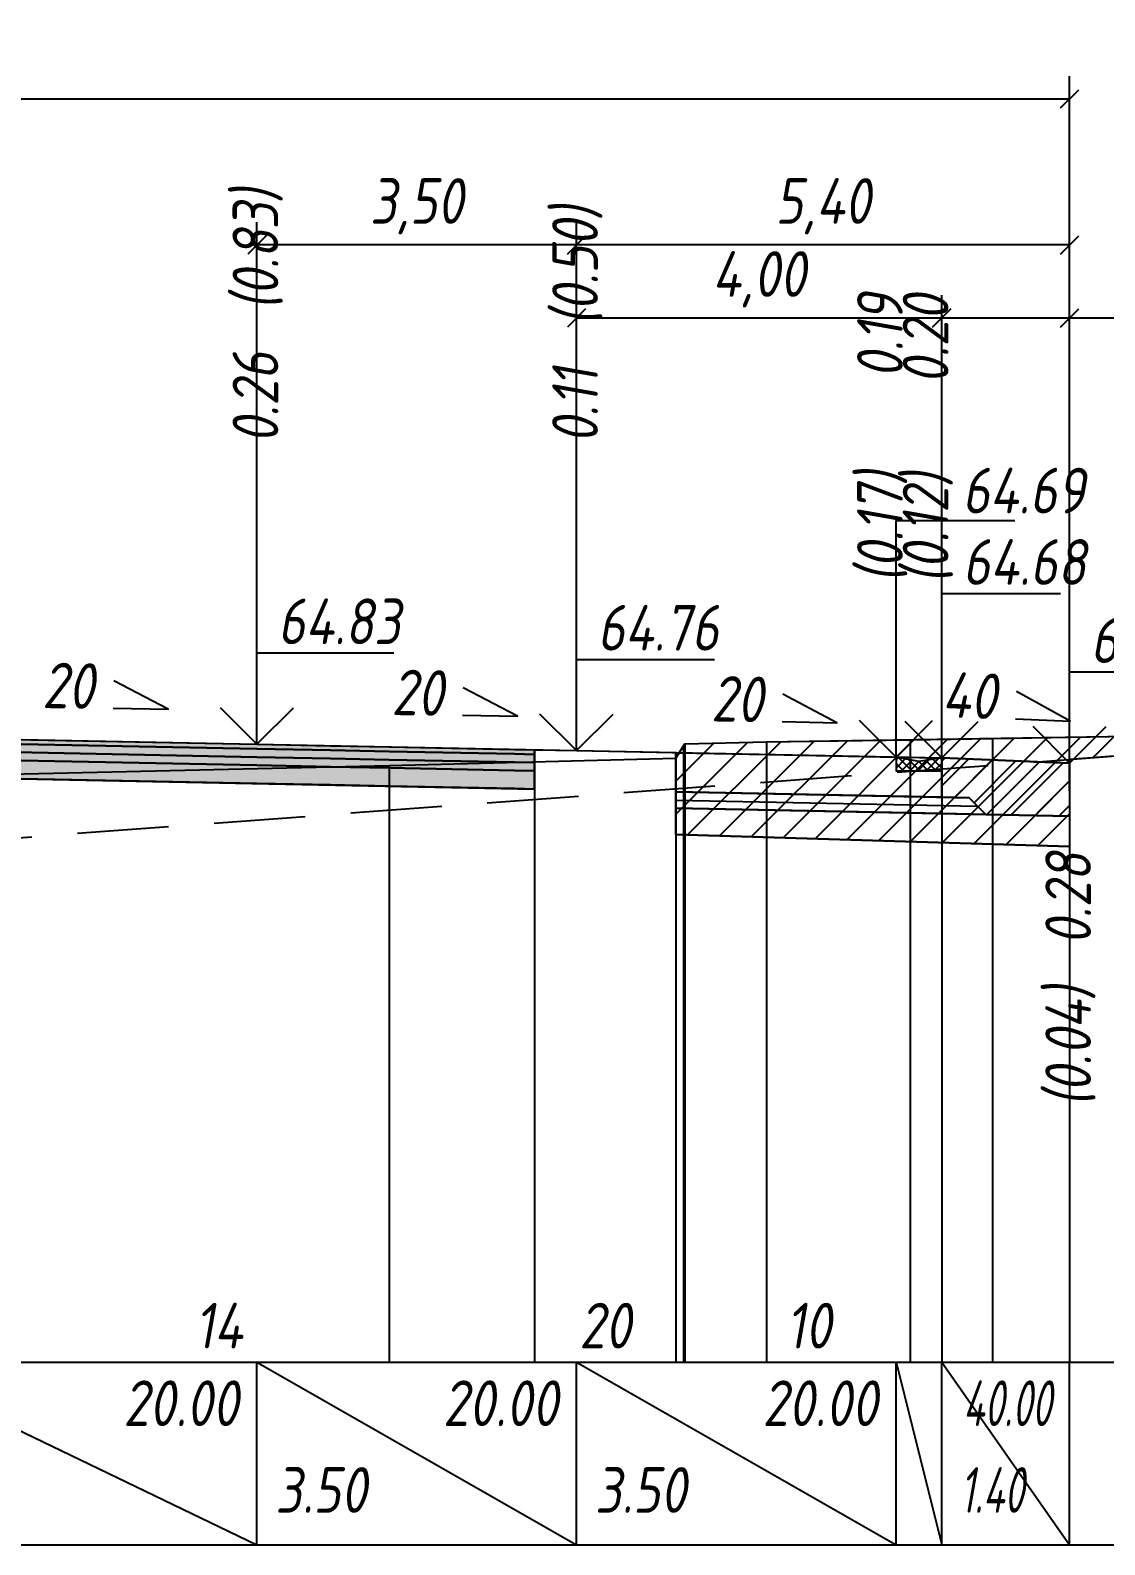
# Model space of a CAD drawing. Extents: x -717 to 1451, y -133302 to 233.
# Drawn here: x -295.7 to -236.9, y -126435.9 to -126352.9 of the extents above; entities that cross this region are included whole.
import ezdxf
from ezdxf.enums import TextEntityAlignment as Align

# ---------------------------------------------------------------- set-up
doc = ezdxf.new("R2010")
doc.units = 0
doc.linetypes.add('штриховая', pattern=[0.75, 0.5, -0.25])
for name, color, linetype in [('Интерполированный поперечник', 2, 'Continuous'), ('Код_514', 1, 'Continuous'), ('Контур_0', 7, 'Continuous'), ('Контур_2521', 7, 'Continuous'), ('Контур_2564', 7, 'Continuous'), ('Контур_2660', 7, 'Continuous'), ('Контур_2665', 7, 'Continuous'), ('Контур_400', 7, 'Continuous'), ('Контур_508', 7, 'Continuous'), ('Контур_512', 7, 'Continuous'), ('Контур_513', 7, 'Continuous'), ('Контур_818', 7, 'Continuous'), ('Красный поперечник', 1, 'Continuous'), ('Объём_2501', 7, 'Continuous'), ('Объём_2564', 7, 'Continuous'), ('Объём_2650', 7, 'Continuous'), ('Объём_2660', 7, 'Continuous'), ('Объём_2661', 7, 'Continuous'), ('Объём_2662', 7, 'Continuous'), ('Объём_2665', 7, 'Continuous'), ('Объём_2666', 7, 'Continuous'), ('Объём_2667', 7, 'Continuous'), ('Объём_2668', 7, 'Continuous'), ('Объём_2669', 7, 'Continuous'), ('Объём_2675', 7, 'Continuous'), ('Объём_2753', 7, 'Continuous'), ('Откосы', 7, 'Continuous'), ('Отметки покрытия', 7, 'Continuous'), ('Рабочие отметки', 7, 'Continuous'), ('Рабочие отметки доп.', 7, 'Continuous'), ('Слои выравнивания', 7, 'Continuous'), ('Таблица', 7, 'Continuous'), ('Уклоны проезжей части', 7, 'Continuous'), ('Черный поперечник', 3, 'Continuous')]:
    doc.layers.add(name, color=color, linetype=linetype)
for name, color, linetype, true_color in [('Контур_2540', 2, 'Continuous', 0xffff00), ('Контур_2560', 2, 'Continuous', 0xffff00), ('Контур_2561', 7, 'Continuous', 0xff8040), ('Контур_2562', 3, 'Continuous', 0x00ff00), ('Контур_2563', 7, 'Continuous', 0xff8000), ('Контур_2570', 7, 'Continuous', 0x80ff00), ('Контур_2725', 7, 'Continuous', 0x323232), ('Контур_2736', 4, 'Continuous', 0x00ffff), ('Контур_2737', 4, 'Continuous', 0x00ffff), ('Контур_2738', 4, 'Continuous', 0x00ffff), ('Контур_2739', 4, 'Continuous', 0x00ffff), ('Контур_2741', 4, 'Continuous', 0x00ffff), ('Контур_2742', 4, 'Continuous', 0x00ffff), ('Контур_2743', 4, 'Continuous', 0x00ffff), ('Контур_2744', 7, 'Continuous', 0xa4ffff), ('Контур_2745', 7, 'Continuous', 0xa4ffff), ('Контур_2747', 4, 'Continuous', 0x00ffff), ('Контур_2748', 4, 'Continuous', 0x00ffff), ('Контур_2749', 4, 'Continuous', 0x00ffff), ('Контур_2750', 4, 'Continuous', 0x00ffff), ('Контур_2751', 4, 'Continuous', 0x00ffff), ('Контур_2752', 4, 'Continuous', 0x00ffff), ('Контур_2760', 7, 'Continuous', 0x323232), ('Контур_2761', 7, 'Continuous', 0x323232), ('Контур_2762', 7, 'Continuous', 0x323232), ('Контур_2763', 7, 'Continuous', 0x323232), ('Контур_402', 7, 'Continuous', 0xff6464), ('Контур_703', 4, 'Continuous', 0x00ffff), ('Контур_705', 4, 'Continuous', 0x00ffff), ('Контур_707', 4, 'Continuous', 0x00ffff), ('Контур_720', 131, 'Continuous', 0xaaffff), ('Объём_2500', 7, 'Continuous', 0xc0c0c0), ('Объём_2520', 7, 'Continuous', 0x80ffff), ('Объём_2540', 2, 'Continuous', 0xffff00), ('Объём_2560', 2, 'Continuous', 0xffff00), ('Объём_2561', 7, 'Continuous', 0xff8040), ('Объём_2562', 3, 'Continuous', 0x00ff00), ('Объём_2563', 7, 'Continuous', 0xff8000), ('Объём_2600', 7, 'Continuous', 0x808000), ('Объём_2746', 2, 'Continuous', 0xffff00)]:
    doc.layers.add(name, color=color, linetype=linetype, true_color=true_color)
doc.styles.get("Standard").update_dxf_attribs({"font": 'txt', "height": 2.5})
doc.styles.add('М', font='romand.shx', dxfattribs={"width": 0.8, "oblique": 10, "height": 2.5})
doc.dimstyles.new('ISO-25', dxfattribs={"dimtxt": 2.5, "dimasz": 2.5, "dimexe": 1.25, "dimexo": 0.625, "dimtad": 1, "dimtxsty": 'Standard', "dimcen": 2.5, "dimadec": 0, "dimazin": 0, "dimtfac": 1, "dimtmove": 0, "dimatfit": 3, "dimfxl": 1, "dimarcsym": 0})

# ---------------------------------------------------------------- blocks, each defined once
blk = doc.blocks.new('_Oblique')
at = {"color": 0, "linetype": 'ByBlock', "lineweight": -2}
blk.add_line((-0.5, -0.5), (0.5, 0.5), dxfattribs=at)
blk = doc.blocks.new('*D2672')
at = {"color": 0, "lineweight": -2, "transparency": 16777216}
for p, q in [((-245.789, -126392.225), (-245.789, -126367.435)), ((-238.789, -126392.505), (-238.789, -126367.435)), ((-245.789, -126368.685), (-238.789, -126368.685)), ((-238.789, -126368.685), (-230.709, -126368.685))]:
    blk.add_line(p, q, dxfattribs=at)
at = {"layer": 'Defpoints', "color": 0, "transparency": 16777216}
for p in [(-238.789, -126368.685), (-245.789, -126392.85), (-238.789, -126393.13)]:
    blk.add_point(p, dxfattribs=at)
at = {"color": 0, "lineweight": -2, "transparency": 16777216, "rotation": 180}
blk.add_blockref('_Oblique', (-245.789, -126368.685), dxfattribs=at)
at = {"color": 0, "lineweight": -2, "transparency": 16777216}
blk.add_blockref('_Oblique', (-238.789, -126368.685), dxfattribs=at)
at = {"color": 0, "transparency": 16777216, "insert": (-234.249, -126366.571), "char_height": 2.5, "width": 8.75, "attachment_point": 5, "style": 'М'}
blk.add_mtext('1,40', dxfattribs=at)
blk = doc.blocks.new('*D2674')
at = {"color": 0, "lineweight": -2, "transparency": 16777216}
for p, q in [((-265.789, -126391.825), (-265.789, -126367.435)), ((-245.789, -126392.225), (-245.789, -126367.435)), ((-265.789, -126368.685), (-245.789, -126368.685))]:
    blk.add_line(p, q, dxfattribs=at)
at = {"layer": 'Defpoints', "color": 0, "transparency": 16777216}
for p in [(-245.789, -126368.685), (-265.789, -126392.45), (-245.789, -126392.85)]:
    blk.add_point(p, dxfattribs=at)
at = {"color": 0, "lineweight": -2, "transparency": 16777216, "rotation": 180}
blk.add_blockref('_Oblique', (-265.789, -126368.685), dxfattribs=at)
at = {"color": 0, "lineweight": -2, "transparency": 16777216}
blk.add_blockref('_Oblique', (-245.789, -126368.685), dxfattribs=at)
at = {"color": 0, "transparency": 16777216, "insert": (-255.789, -126366.571), "char_height": 2.5, "width": 9.16667, "attachment_point": 5, "style": 'М'}
blk.add_mtext('4,00', dxfattribs=at)
blk = doc.blocks.new('*D2676')
at = {"color": 0, "lineweight": -2, "transparency": 16777216}
for p, q in [((-283.289, -126391.475), (-283.289, -126363.435)), ((-265.789, -126391.825), (-265.789, -126363.435)), ((-265.789, -126364.685), (-283.289, -126364.685))]:
    blk.add_line(p, q, dxfattribs=at)
at = {"layer": 'Defpoints', "color": 0, "transparency": 16777216}
for p in [(-283.289, -126364.685), (-283.289, -126392.1), (-265.789, -126392.45)]:
    blk.add_point(p, dxfattribs=at)
at = {"color": 0, "lineweight": -2, "transparency": 16777216, "rotation": 180}
blk.add_blockref('_Oblique', (-283.289, -126364.685), dxfattribs=at)
at = {"color": 0, "lineweight": -2, "transparency": 16777216}
blk.add_blockref('_Oblique', (-265.789, -126364.685), dxfattribs=at)
at = {"color": 0, "transparency": 16777216, "insert": (-274.539, -126362.571), "char_height": 2.5, "width": 9.58333, "attachment_point": 5, "style": 'М'}
blk.add_mtext('3,50', dxfattribs=at)
blk = doc.blocks.new('*D2677')
at = {"color": 0, "lineweight": -2, "transparency": 16777216}
for p, q in [((-265.789, -126391.825), (-265.789, -126363.435)), ((-238.789, -126392.505), (-238.789, -126363.435)), ((-238.789, -126364.685), (-265.789, -126364.685))]:
    blk.add_line(p, q, dxfattribs=at)
at = {"layer": 'Defpoints', "color": 0, "transparency": 16777216}
for p in [(-265.789, -126364.685), (-265.789, -126392.45), (-238.789, -126393.13)]:
    blk.add_point(p, dxfattribs=at)
at = {"color": 0, "lineweight": -2, "transparency": 16777216, "rotation": 180}
blk.add_blockref('_Oblique', (-265.789, -126364.685), dxfattribs=at)
at = {"color": 0, "lineweight": -2, "transparency": 16777216}
blk.add_blockref('_Oblique', (-238.789, -126364.685), dxfattribs=at)
at = {"color": 0, "transparency": 16777216, "insert": (-252.289, -126362.571), "char_height": 2.5, "width": 9.58333, "attachment_point": 5, "style": 'М'}
blk.add_mtext('5,40', dxfattribs=at)
blk = doc.blocks.new('*D2679')
at = {"color": 0, "lineweight": -2, "transparency": 16777216}
for p, q in [((-370.456, -126392.711), (-370.456, -126355.435)), ((-238.789, -126392.505), (-238.789, -126355.435)), ((-370.456, -126356.685), (-238.789, -126356.685))]:
    blk.add_line(p, q, dxfattribs=at)
at = {"layer": 'Defpoints', "color": 0, "transparency": 16777216}
for p in [(-238.789, -126356.685), (-238.789, -126393.13), (-370.456, -126393.336)]:
    blk.add_point(p, dxfattribs=at)
at = {"color": 0, "lineweight": -2, "transparency": 16777216, "rotation": 180}
blk.add_blockref('_Oblique', (-370.456, -126356.685), dxfattribs=at)
at = {"color": 0, "lineweight": -2, "transparency": 16777216}
blk.add_blockref('_Oblique', (-238.789, -126356.685), dxfattribs=at)
at = {"color": 0, "transparency": 16777216, "insert": (-304.623, -126354.571), "char_height": 2.5, "width": 12.5, "attachment_point": 5, "style": 'М'}
blk.add_mtext('26,33', dxfattribs=at)

msp = doc.modelspace()

# ---------------------------------------------------------------- hatches: boundary and pattern name
h = msp.add_hatch()
h.set_pattern_fill('ANSI37', color=256, scale=0.1)
h.set_pattern_definition([(45, (-247.04093, -126392.98768), (-0.22451, 0.22451), []), (135, (-247.04093, -126392.98768), (-0.22451, -0.22451), [])])
h.paths.add_polyline_path([(-248.291, -126392.738), (-248.291, -126393.491), (-245.786, -126393.491), (-245.789, -126392.787), (-247.041, -126392.988)])
at = {"layer": 'Объём_2563'}
h = msp.add_hatch(dxfattribs=at)
h.set_pattern_fill('ANSI31', color=256, scale=0.3)
h.set_pattern_definition([(45, (-491.3381, 18.1192), (-0.673519209, 0.673519209), [])])
h.paths.add_polyline_path([(-243.371, -126395.885), (-244.289, -126394.967), (-245.789, -126394.937), (-245.789, -126392.787), (-238.789, -126393.067), (-238.789, -126395.977)])
at = {"layer": 'Объём_2600'}
h = msp.add_hatch(dxfattribs=at)
h.set_pattern_fill('ANSI31', color=6, scale=0.4)
h.set_pattern_definition([(45, (-491.3381, 18.1192), (-0.898025612, 0.898025612), [])])
h.paths.add_polyline_path([(-238.789, -126392.868), (-238.789, -126397.63), (-260.355, -126396.983), (-260.355, -126392.793), (-259.855, -126392.02), (-255.389, -126391.911), (-235.526, -126391.597), (-234.518, -126391.606), (-233.963, -126391.663), (-227.805, -126392.049)])
at = {"layer": 'Слои выравнивания'}
for color, points in [(2, [(-302.652, -126391.65), (-283.289, -126392.037), (-279.26, -126392.118), (-276.04, -126392.182), (-269.187, -126392.319), (-268.09, -126392.341), (-268.09, -126392.591), (-269.187, -126392.569), (-276.04, -126392.432), (-279.26, -126392.368), (-283.289, -126392.287), (-302.652, -126391.9)]), (3, [(-302.652, -126391.9), (-283.289, -126392.287), (-279.26, -126392.368), (-276.04, -126392.432), (-269.187, -126392.569), (-268.09, -126392.591), (-268.09, -126393.041), (-269.187, -126393.019), (-276.04, -126392.882), (-279.26, -126392.818), (-283.289, -126392.737), (-302.652, -126392.35)]), (4, [(-302.652, -126392.35), (-283.289, -126392.737), (-279.26, -126392.818), (-276.04, -126392.882), (-269.187, -126393.019), (-268.09, -126393.041), (-268.09, -126393.491), (-269.187, -126393.469), (-276.04, -126393.332), (-279.26, -126393.268), (-283.289, -126393.187), (-302.652, -126392.8)]), (5, [(-302.652, -126392.8), (-283.289, -126393.187), (-279.26, -126393.268), (-276.04, -126393.332), (-269.187, -126393.469), (-268.09, -126393.491), (-268.09, -126394.491), (-269.187, -126394.469), (-276.04, -126394.332), (-279.26, -126394.268), (-283.289, -126394.187), (-302.652, -126393.8)])]:
    msp.add_hatch(color=color, dxfattribs=at).paths.add_polyline_path(points)

# ---------------------------------------------------------------- linework, layer by layer
msp.add_lwpolyline([(-248.291, -126392.738), (-248.291, -126393.491), (-245.786, -126393.491), (-245.789, -126392.787), (-247.041, -126392.988), (-248.291, -126392.738)])
at = {"layer": 'Интерполированный поперечник', "linetype": 'штриховая', "ltscale": 10, "flags": 128}
msp.add_lwpolyline([(-397.821, -126404.717), (-227.805, -126392.049)], dxfattribs=at)
at = {"layer": 'Код_514'}
for p, q in [((-304.039, -126425.881), (-283.289, -126435.881)), ((-283.289, -126435.881), (-283.289, -126425.881)), ((-283.289, -126425.881), (-265.789, -126435.881)), ((-265.789, -126435.881), (-265.789, -126425.881)), ((-265.789, -126425.881), (-248.289, -126435.881)), ((-248.289, -126435.881), (-248.289, -126425.881)), ((-248.289, -126425.881), (-245.789, -126435.881)), ((-245.789, -126435.881), (-245.789, -126425.881)), ((-245.789, -126425.881), (-238.789, -126435.881)), ((-238.789, -126435.881), (-238.789, -126425.881))]:
    msp.add_line(p, q, dxfattribs=at)
at = {"layer": 'Контур_0', "flags": 128}
for points in [[(-260.355, -126392.496), (-245.789, -126392.787), (-245.789, -126394.937), (-260.355, -126394.646), (-260.355, -126392.496), (-260.355, -126392.496)], [(-238.789, -126393.067), (-238.789, -126393.067), (-238.789, -126393.067), (-238.789, -126393.067), (-238.789, -126393.067), (-238.789, -126393.067), (-238.789, -126393.067), (-238.789, -126393.067), (-238.789, -126393.067), (-238.789, -126393.067), (-238.789, -126393.067), (-238.789, -126393.067), (-238.789, -126393.067), (-238.789, -126393.067), (-238.789, -126393.067), (-238.789, -126394.585), (-238.789, -126394.585), (-238.789, -126393.067), (-238.789, -126393.067), (-238.789, -126392.868), (-238.789, -126392.868), (-238.789, -126392.868), (-238.789, -126392.868), (-238.789, -126392.868), (-238.789, -126392.868), (-238.789, -126392.868), (-238.789, -126392.868), (-238.789, -126392.868), (-238.789, -126392.868), (-238.789, -126392.868)], [(-238.789, -126393.067), (-238.789, -126393.067), (-238.789, -126393.067), (-238.789, -126393.067), (-238.789, -126393.067), (-238.789, -126393.067), (-238.789, -126393.067), (-238.789, -126393.067), (-238.789, -126393.067), (-238.789, -126393.067), (-238.789, -126393.067), (-238.789, -126393.067), (-238.789, -126393.067), (-238.789, -126393.067), (-238.789, -126393.067), (-238.789, -126394.585)], [(-245.789, -126395.837), (-260.355, -126395.546), (-260.355, -126394.646), (-244.289, -126394.967), (-243.371, -126395.885), (-245.789, -126395.837), (-245.789, -126395.837)], [(-245.789, -126394.937), (-244.289, -126394.967), (-243.371, -126395.885), (-238.789, -126395.977)]]:
    msp.add_lwpolyline(points, dxfattribs=at)
at = {"layer": 'Контур_2521', "color": 250, "flags": 128}
msp.add_lwpolyline([(-260.355, -126395.096), (-243.83, -126395.426)], dxfattribs=at)
at = {"layer": 'Контур_2540', "flags": 128}
msp.add_lwpolyline([(-260.355, -126395.546), (-238.789, -126395.977), (-238.789, -126397.63), (-260.355, -126396.983), (-260.355, -126395.546), (-260.355, -126395.546)], dxfattribs=at)
at = {"layer": 'Контур_2560', "flags": 128}
msp.add_lwpolyline([(-245.789, -126392.787), (-238.789, -126393.067), (-238.789, -126393.067), (-238.789, -126393.067)], dxfattribs=at)
at = {"layer": 'Контур_2561', "flags": 128}
msp.add_lwpolyline([(-245.789, -126392.787), (-245.789, -126392.787), (-238.789, -126393.067), (-238.789, -126393.067), (-245.789, -126392.787)], dxfattribs=at)
at = {"layer": 'Контур_2562', "flags": 128}
msp.add_lwpolyline([(-238.789, -126393.067), (-238.789, -126393.067), (-238.789, -126393.067), (-238.789, -126393.067), (-238.789, -126393.067)], dxfattribs=at)
at = {"layer": 'Контур_2563', "flags": 128}
msp.add_lwpolyline([(-243.371, -126395.885), (-244.289, -126394.967), (-245.789, -126394.937), (-245.789, -126392.787), (-238.789, -126393.067), (-238.789, -126395.977), (-243.371, -126395.885), (-243.371, -126395.885)], dxfattribs=at)
at = {"layer": 'Контур_2564', "flags": 128}
msp.add_lwpolyline([(-245.789, -126392.787), (-238.789, -126393.067)], dxfattribs=at)
at = {"layer": 'Контур_2570', "flags": 128}
msp.add_lwpolyline([(-351.789, -126394.848), (-329.623, -126394.295), (-319.762, -126394.123), (-307.926, -126393.92), (-304.039, -126393.831), (-276.04, -126393.194), (-260.355, -126392.793), (-259.932, -126392.136), (-259.855, -126392.02), (-255.389, -126391.911), (-247.517, -126391.794), (-243.016, -126391.72), (-235.526, -126391.597), (-234.518, -126391.606), (-233.963, -126391.663), (-227.77, -126392.05), (-227.77, -126392.8), (-213.789, -126392.382)], dxfattribs=at)
at = {"layer": 'Контур_2660', "flags": 128}
msp.add_lwpolyline([(-260.355, -126396.983), (-238.789, -126397.63)], dxfattribs=at)
at = {"layer": 'Контур_2665', "flags": 128}
msp.add_lwpolyline([(-238.789, -126393.067), (-238.789, -126393.067)], dxfattribs=at)
at = {"layer": 'Контур_2725', "flags": 128}
msp.add_lwpolyline([(-351.789, -126394.848), (-347.513, -126394.741), (-342.289, -126394.637), (-337.416, -126394.54), (-337.416, -126394.49), (-329.623, -126394.334), (-324.789, -126394.237), (-319.762, -126394.136), (-314.959, -126394.04), (-314.959, -126394.09), (-307.926, -126393.95), (-304.039, -126393.872), (-304.039, -126393.831), (-303.822, -126393.826), (-302.652, -126393.85), (-302.652, -126393.8), (-283.289, -126394.187), (-279.26, -126394.268), (-276.04, -126394.332), (-269.187, -126394.469), (-268.09, -126394.491)], dxfattribs=at)
at = {"layer": 'Контур_2736', "flags": 128}
msp.add_lwpolyline([(-238.789, -126393.067), (-238.789, -126393.067)], dxfattribs=at)
at = {"layer": 'Контур_2737', "flags": 128}
msp.add_lwpolyline([(-238.789, -126393.067), (-238.789, -126393.067)], dxfattribs=at)
at = {"layer": 'Контур_2738', "flags": 128}
msp.add_lwpolyline([(-238.789, -126393.067), (-238.789, -126393.067)], dxfattribs=at)
at = {"layer": 'Контур_2739', "flags": 128}
msp.add_lwpolyline([(-238.789, -126393.067), (-238.789, -126393.067)], dxfattribs=at)
at = {"layer": 'Контур_2741', "flags": 128}
msp.add_lwpolyline([(-238.789, -126393.067), (-238.789, -126392.868)], dxfattribs=at)
at = {"layer": 'Контур_2742', "flags": 128}
msp.add_lwpolyline([(-238.789, -126392.868), (-238.789, -126392.868)], dxfattribs=at)
at = {"layer": 'Контур_2743', "flags": 128}
msp.add_lwpolyline([(-238.789, -126392.868), (-238.789, -126392.868)], dxfattribs=at)
at = {"layer": 'Контур_2744', "flags": 128}
for points in [[(-238.789, -126392.868), (-238.789, -126392.868)], [(-238.789, -126392.868), (-238.789, -126392.868)], [(-238.789, -126392.868), (-238.789, -126392.868)], [(-238.789, -126392.868), (-238.789, -126392.868)], [(-238.789, -126392.868), (-238.789, -126392.868)], [(-238.789, -126393.067), (-238.789, -126393.067)]]:
    msp.add_lwpolyline(points, dxfattribs=at)
at = {"layer": 'Контур_2745', "flags": 128}
msp.add_lwpolyline([(-238.789, -126393.067), (-238.789, -126393.067)], dxfattribs=at)
msp.add_lwpolyline([(-238.789, -126393.067), (-238.789, -126393.067)], dxfattribs=at)
msp.add_lwpolyline([(-238.789, -126393.067), (-238.789, -126393.067)], dxfattribs=at)
msp.add_lwpolyline([(-238.789, -126393.067), (-238.789, -126393.067)], dxfattribs=at)
msp.add_lwpolyline([(-238.789, -126393.067), (-238.789, -126393.067)], dxfattribs=at)
msp.add_lwpolyline([(-238.789, -126393.067), (-238.789, -126393.067)], dxfattribs=at)
at = {"layer": 'Контур_2747', "flags": 128}
msp.add_lwpolyline([(-238.789, -126393.067), (-238.789, -126393.067)], dxfattribs=at)
at = {"layer": 'Контур_2748', "flags": 128}
msp.add_lwpolyline([(-238.789, -126393.067), (-238.789, -126393.067)], dxfattribs=at)
at = {"layer": 'Контур_2749', "flags": 128}
msp.add_lwpolyline([(-238.789, -126393.067), (-238.789, -126393.067)], dxfattribs=at)
at = {"layer": 'Контур_2750', "flags": 128}
msp.add_lwpolyline([(-238.789, -126392.868), (-238.789, -126392.868)], dxfattribs=at)
at = {"layer": 'Контур_2751', "flags": 128}
msp.add_lwpolyline([(-238.789, -126392.868), (-238.789, -126392.868)], dxfattribs=at)
at = {"layer": 'Контур_2752', "flags": 128}
msp.add_lwpolyline([(-238.789, -126392.868), (-238.789, -126392.868)], dxfattribs=at)
at = {"layer": 'Контур_2760', "flags": 128}
msp.add_lwpolyline([(-354.289, -126392.627), (-351.789, -126392.577), (-347.513, -126392.491), (-342.289, -126392.387), (-337.416, -126392.29), (-329.623, -126392.134), (-324.789, -126392.037), (-319.762, -126391.936), (-314.959, -126391.84), (-307.926, -126391.7), (-304.039, -126391.622), (-303.822, -126391.626), (-302.652, -126391.65), (-283.289, -126392.037), (-279.26, -126392.118), (-276.04, -126392.182), (-269.187, -126392.319), (-268.09, -126392.341)], dxfattribs=at)
at = {"layer": 'Контур_2761', "flags": 128}
msp.add_lwpolyline([(-351.789, -126392.827), (-347.513, -126392.741), (-342.289, -126392.637), (-337.416, -126392.54), (-329.623, -126392.384), (-324.789, -126392.287), (-319.762, -126392.186), (-314.959, -126392.09), (-307.926, -126391.95), (-304.039, -126391.872), (-303.822, -126391.876), (-302.652, -126391.9), (-283.289, -126392.287), (-279.26, -126392.368), (-276.04, -126392.432), (-269.187, -126392.569), (-268.09, -126392.591)], dxfattribs=at)
at = {"layer": 'Контур_2762', "flags": 128}
msp.add_lwpolyline([(-351.789, -126393.277), (-347.513, -126393.191), (-342.289, -126393.087), (-337.416, -126392.99), (-329.623, -126392.834), (-324.789, -126392.737), (-319.762, -126392.636), (-314.959, -126392.54), (-307.926, -126392.4), (-304.039, -126392.322), (-303.822, -126392.326), (-302.652, -126392.35), (-283.289, -126392.737), (-279.26, -126392.818), (-276.04, -126392.882), (-269.187, -126393.019), (-268.09, -126393.041)], dxfattribs=at)
at = {"layer": 'Контур_2763', "flags": 128}
msp.add_lwpolyline([(-351.789, -126393.727), (-347.513, -126393.641), (-342.289, -126393.537), (-337.416, -126393.44), (-329.623, -126393.284), (-324.789, -126393.187), (-319.762, -126393.086), (-314.959, -126392.99), (-307.926, -126392.85), (-304.039, -126392.772), (-303.822, -126392.776), (-302.652, -126392.8), (-283.289, -126393.187), (-279.26, -126393.268), (-276.04, -126393.332), (-269.187, -126393.469), (-268.09, -126393.491)], dxfattribs=at)
at = {"layer": 'Контур_400', "flags": 128}
msp.add_lwpolyline([(-304.039, -126391.622), (-283.289, -126392.037), (-265.789, -126392.387), (-265.789, -126392.387), (-265.789, -126392.387), (-265.789, -126392.387), (-248.289, -126392.737), (-248.289, -126392.737), (-245.789, -126392.787)], dxfattribs=at)
at = {"layer": 'Контур_402', "flags": 128}
msp.add_lwpolyline([(-351.789, -126394.848), (-347.513, -126394.741), (-337.416, -126394.54), (-337.416, -126394.49), (-314.959, -126394.04), (-314.959, -126394.09), (-304.039, -126393.872), (-304.039, -126393.831), (-303.822, -126393.826), (-302.652, -126393.85), (-302.652, -126393.8), (-268.09, -126394.491), (-268.09, -126392.341), (-265.789, -126392.387), (-260.355, -126392.496), (-260.355, -126396.983), (-238.789, -126397.63)], dxfattribs=at)
at = {"layer": 'Контур_508', "flags": 128}
msp.add_lwpolyline([(-351.789, -126394.848), (-347.513, -126394.741), (-337.416, -126394.54), (-337.416, -126394.49), (-314.959, -126394.04), (-314.959, -126394.09), (-304.039, -126393.872), (-304.039, -126393.831), (-303.822, -126393.826), (-302.652, -126393.85), (-302.652, -126393.8), (-268.09, -126394.491), (-268.09, -126392.341), (-265.789, -126392.387), (-260.355, -126392.496), (-260.355, -126396.983), (-238.789, -126397.63)], dxfattribs=at)
at = {"layer": 'Контур_512', "flags": 128}
msp.add_lwpolyline([(-260.355, -126396.983), (-238.789, -126397.63)], dxfattribs=at)
at = {"layer": 'Контур_513', "flags": 128}
msp.add_lwpolyline([(-351.789, -126394.848), (-347.513, -126394.741), (-337.416, -126394.54), (-337.416, -126394.49), (-314.959, -126394.04), (-314.959, -126394.09), (-304.039, -126393.872), (-304.039, -126393.831), (-303.822, -126393.826), (-302.652, -126393.85), (-302.652, -126393.8), (-268.09, -126394.491), (-268.09, -126392.341), (-265.789, -126392.387), (-260.355, -126392.496), (-260.355, -126396.983), (-238.789, -126397.63)], dxfattribs=at)
at = {"layer": 'Контур_703', "flags": 128}
for points in [[(-238.789, -126393.067), (-238.789, -126393.067)], [(-238.789, -126393.067), (-238.789, -126394.585)]]:
    msp.add_lwpolyline(points, dxfattribs=at)
at = {"layer": 'Контур_705', "flags": 128}
msp.add_lwpolyline([(-238.789, -126393.067), (-238.789, -126393.067)], dxfattribs=at)
at = {"layer": 'Контур_707', "flags": 128}
for points in [[(-238.789, -126393.067), (-238.789, -126393.067), (-238.789, -126392.868)], [(-238.789, -126394.585), (-238.789, -126393.067)]]:
    msp.add_lwpolyline(points, dxfattribs=at)
at = {"layer": 'Контур_720', "flags": 128}
msp.add_lwpolyline([(-238.789, -126394.585), (-238.789, -126394.585)], dxfattribs=at)
at = {"layer": 'Контур_818', "flags": 128}
msp.add_lwpolyline([(-351.789, -126394.848), (-329.623, -126394.295), (-319.762, -126394.123), (-307.926, -126393.92), (-304.039, -126393.831), (-276.04, -126393.194), (-260.355, -126392.793), (-259.932, -126392.136), (-259.855, -126392.02), (-255.389, -126391.911), (-247.517, -126391.794), (-243.016, -126391.72), (-238.789, -126391.651)], dxfattribs=at)
at = {"layer": 'Красный поперечник'}
for p, q in [((-304.039, -126391.622), (-283.289, -126392.037)), ((-283.289, -126392.037), (-265.789, -126392.387)), ((-265.789, -126392.387), (-248.289, -126392.737)), ((-248.289, -126392.737), (-245.789, -126392.787)), ((-245.789, -126392.787), (-238.789, -126393.067)), ((-260.355, -126396.983), (-260.355, -126425.881)), ((-238.789, -126397.63), (-238.789, -126425.881))]:
    msp.add_line(p, q, dxfattribs=at)
at = {"layer": 'Объём_2500', "flags": 128}
msp.add_lwpolyline([(-260.355, -126392.496), (-245.789, -126392.787), (-245.789, -126394.937), (-260.355, -126394.646), (-260.355, -126392.496), (-260.355, -126392.496)], dxfattribs=at)
msp.add_lwpolyline([(-260.355, -126392.496), (-245.789, -126392.787), (-245.789, -126394.937), (-260.355, -126394.646), (-260.355, -126392.496), (-260.355, -126392.496)], dxfattribs=at)
at = {"layer": 'Объём_2501', "flags": 128}
for points in [[(-304.039, -126391.622), (-283.289, -126392.037), (-265.789, -126392.387), (-265.789, -126392.387), (-265.789, -126392.387), (-265.789, -126392.387), (-248.289, -126392.737), (-248.289, -126392.737), (-245.789, -126392.787)], [(-265.789, -126392.387), (-248.289, -126392.737), (-248.289, -126392.737), (-245.789, -126392.787)]]:
    msp.add_lwpolyline(points, dxfattribs=at)
at = {"layer": 'Объём_2520', "color": 250, "flags": 128}
msp.add_lwpolyline([(-245.789, -126395.837), (-260.355, -126395.546), (-260.355, -126394.646), (-244.289, -126394.967), (-243.371, -126395.885), (-245.789, -126395.837), (-245.789, -126395.837)], dxfattribs=at)
msp.add_lwpolyline([(-245.789, -126395.837), (-260.355, -126395.546), (-260.355, -126394.646), (-244.289, -126394.967), (-243.371, -126395.885), (-245.789, -126395.837), (-245.789, -126395.837)], dxfattribs=at)
at = {"layer": 'Объём_2540', "flags": 128}
msp.add_lwpolyline([(-260.355, -126395.546), (-238.789, -126395.977), (-238.789, -126397.63), (-260.355, -126396.983), (-260.355, -126395.546), (-260.355, -126395.546)], dxfattribs=at)
msp.add_lwpolyline([(-260.355, -126395.546), (-238.789, -126395.977), (-238.789, -126397.63), (-260.355, -126396.983), (-260.355, -126395.546), (-260.355, -126395.546)], dxfattribs=at)
at = {"layer": 'Объём_2560', "flags": 128}
msp.add_lwpolyline([(-245.789, -126392.787), (-238.789, -126393.067), (-238.789, -126393.067), (-238.789, -126393.067)], dxfattribs=at)
msp.add_lwpolyline([(-245.789, -126392.787), (-238.789, -126393.067), (-238.789, -126393.067), (-238.789, -126393.067)], dxfattribs=at)
at = {"layer": 'Объём_2561', "flags": 128}
msp.add_lwpolyline([(-245.789, -126392.787), (-245.789, -126392.787), (-238.789, -126393.067), (-238.789, -126393.067), (-245.789, -126392.787)], dxfattribs=at)
msp.add_lwpolyline([(-245.789, -126392.787), (-245.789, -126392.787), (-238.789, -126393.067), (-238.789, -126393.067), (-245.789, -126392.787)], dxfattribs=at)
at = {"layer": 'Объём_2562', "flags": 128}
msp.add_lwpolyline([(-238.789, -126393.067), (-238.789, -126393.067), (-238.789, -126393.067), (-238.789, -126393.067), (-238.789, -126393.067)], dxfattribs=at)
msp.add_lwpolyline([(-238.789, -126393.067), (-238.789, -126393.067), (-238.789, -126393.067), (-238.789, -126393.067), (-238.789, -126393.067)], dxfattribs=at)
at = {"layer": 'Объём_2563', "color": 250, "flags": 128}
msp.add_lwpolyline([(-243.371, -126395.885), (-244.289, -126394.967), (-245.789, -126394.937), (-245.789, -126392.787), (-238.789, -126393.067), (-238.789, -126395.977), (-243.371, -126395.885), (-243.371, -126395.885)], dxfattribs=at)
msp.add_lwpolyline([(-243.371, -126395.885), (-244.289, -126394.967), (-245.789, -126394.937), (-245.789, -126392.787), (-238.789, -126393.067), (-238.789, -126395.977), (-243.371, -126395.885), (-243.371, -126395.885)], dxfattribs=at)
at = {"layer": 'Объём_2564', "flags": 128}
msp.add_lwpolyline([(-245.789, -126392.787), (-238.789, -126393.067)], dxfattribs=at)
msp.add_lwpolyline([(-245.789, -126392.787), (-238.789, -126393.067)], dxfattribs=at)
at = {"layer": 'Объём_2650', "color": 6, "flags": 128}
msp.add_lwpolyline([(-238.789, -126392.868), (-238.789, -126397.63), (-260.355, -126396.983), (-260.355, -126392.793), (-259.855, -126392.02), (-255.389, -126391.911), (-235.526, -126391.597), (-234.518, -126391.606), (-233.963, -126391.663), (-227.805, -126392.049), (-238.789, -126392.868), (-238.789, -126392.868)], dxfattribs=at)
msp.add_lwpolyline([(-238.789, -126392.868), (-238.789, -126397.63), (-260.355, -126396.983), (-260.355, -126392.793), (-259.855, -126392.02), (-255.389, -126391.911), (-235.526, -126391.597), (-234.518, -126391.606), (-233.963, -126391.663), (-227.805, -126392.049), (-238.789, -126392.868), (-238.789, -126392.868)], dxfattribs=at)
at = {"layer": 'Объём_2660', "flags": 128}
msp.add_lwpolyline([(-260.355, -126396.983), (-238.789, -126397.63)], dxfattribs=at)
msp.add_lwpolyline([(-260.355, -126396.983), (-238.789, -126397.63)], dxfattribs=at)
at = {"layer": 'Объём_2661', "flags": 128}
msp.add_lwpolyline([(-238.789, -126393.067), (-238.789, -126394.585)], dxfattribs=at)
msp.add_lwpolyline([(-238.789, -126393.067), (-238.789, -126394.585)], dxfattribs=at)
at = {"layer": 'Объём_2662', "flags": 128}
msp.add_lwpolyline([(-238.789, -126394.585), (-238.789, -126393.067), (-238.789, -126392.868)], dxfattribs=at)
msp.add_lwpolyline([(-238.789, -126394.585), (-238.789, -126393.067), (-238.789, -126392.868)], dxfattribs=at)
at = {"layer": 'Объём_2665', "flags": 128}
msp.add_lwpolyline([(-238.789, -126393.067), (-238.789, -126393.067)], dxfattribs=at)
msp.add_lwpolyline([(-238.789, -126393.067), (-238.789, -126393.067)], dxfattribs=at)
at = {"layer": 'Объём_2666', "flags": 128}
msp.add_lwpolyline([(-238.789, -126393.067), (-238.789, -126393.067)], dxfattribs=at)
msp.add_lwpolyline([(-238.789, -126393.067), (-238.789, -126393.067)], dxfattribs=at)
at = {"layer": 'Объём_2667', "flags": 128}
for points in [[(-238.789, -126393.067), (-238.789, -126392.868)], [(-238.789, -126393.067), (-238.789, -126392.868)], [(-238.789, -126393.067), (-238.789, -126393.067)], [(-238.789, -126393.067), (-238.789, -126393.067)]]:
    msp.add_lwpolyline(points, dxfattribs=at)
at = {"layer": 'Объём_2668', "flags": 128}
for points in [[(-238.789, -126392.868), (-238.789, -126392.868)], [(-238.789, -126392.868), (-238.789, -126392.868)], [(-238.789, -126393.067), (-238.789, -126393.067)], [(-238.789, -126393.067), (-238.789, -126393.067)]]:
    msp.add_lwpolyline(points, dxfattribs=at)
at = {"layer": 'Объём_2669', "flags": 128}
for points in [[(-238.789, -126392.868), (-238.789, -126392.868)], [(-238.789, -126392.868), (-238.789, -126392.868)], [(-238.789, -126393.067), (-238.789, -126393.067)], [(-238.789, -126393.067), (-238.789, -126393.067)]]:
    msp.add_lwpolyline(points, dxfattribs=at)
at = {"layer": 'Объём_2675', "flags": 128}
for points in [[(-238.789, -126392.868), (-238.789, -126392.868)], [(-238.789, -126392.868), (-238.789, -126392.868)], [(-238.789, -126392.868), (-238.789, -126392.868)], [(-238.789, -126392.868), (-238.789, -126392.868)], [(-238.789, -126392.868), (-238.789, -126392.868)], [(-238.789, -126392.868), (-238.789, -126392.868)], [(-238.789, -126392.868), (-238.789, -126392.868)], [(-238.789, -126392.868), (-238.789, -126392.868)], [(-238.789, -126392.868), (-238.789, -126392.868)], [(-238.789, -126392.868), (-238.789, -126392.868)], [(-238.789, -126393.067), (-238.789, -126393.067)], [(-238.789, -126393.067), (-238.789, -126393.067)], [(-238.789, -126393.067), (-238.789, -126393.067)], [(-238.789, -126393.067), (-238.789, -126393.067)], [(-238.789, -126393.067), (-238.789, -126393.067)], [(-238.789, -126393.067), (-238.789, -126393.067)], [(-238.789, -126393.067), (-238.789, -126393.067)], [(-238.789, -126393.067), (-238.789, -126393.067)], [(-238.789, -126393.067), (-238.789, -126393.067)], [(-238.789, -126393.067), (-238.789, -126393.067)], [(-238.789, -126393.067), (-238.789, -126393.067)], [(-238.789, -126393.067), (-238.789, -126393.067)], [(-238.789, -126393.067), (-238.789, -126393.067)], [(-238.789, -126393.067), (-238.789, -126393.067)]]:
    msp.add_lwpolyline(points, dxfattribs=at)
at = {"layer": 'Объём_2746', "flags": 128}
msp.add_lwpolyline([(-238.789, -126397.63), (-260.355, -126396.983), (-260.355, -126392.793), (-260.166, -126392.499), (-245.789, -126392.787), (-238.789, -126393.067), (-238.789, -126397.63), (-238.789, -126397.63)], dxfattribs=at)
msp.add_lwpolyline([(-238.789, -126397.63), (-260.355, -126396.983), (-260.355, -126392.793), (-260.166, -126392.499), (-245.789, -126392.787), (-238.789, -126393.067), (-238.789, -126397.63), (-238.789, -126397.63)], dxfattribs=at)
at = {"layer": 'Объём_2753', "flags": 128}
msp.add_lwpolyline([(-260.355, -126392.496), (-260.355, -126392.496)], dxfattribs=at)
msp.add_lwpolyline([(-260.355, -126392.496), (-260.355, -126392.496)], dxfattribs=at)
at = {"layer": 'Откосы', "color": 1, "flags": 128}
for points in [[(-291.151, -126390.063), (-288.152, -126390.123), (-291.121, -126388.563)], [(-272.026, -126390.445), (-269.027, -126390.505), (-271.996, -126388.946)], [(-254.526, -126390.795), (-251.527, -126390.855), (-254.496, -126389.296)], [(-241.75, -126390.648), (-238.753, -126390.768), (-241.69, -126389.15)]]:
    msp.add_lwpolyline(points, dxfattribs=at)
at = {"layer": 'Отметки покрытия', "color": 1}
for p, q in [((-248.289, -126392.737), (-248.289, -126379.787)), ((-248.289, -126379.787), (-241.789, -126379.787)), ((-245.789, -126392.787), (-245.789, -126383.787)), ((-245.789, -126383.787), (-239.289, -126383.787)), ((-283.289, -126392.037), (-283.289, -126387.037)), ((-283.289, -126387.037), (-275.789, -126387.037)), ((-265.789, -126392.387), (-265.789, -126387.387)), ((-265.789, -126387.387), (-258.239, -126387.387)), ((-238.789, -126393.067), (-238.789, -126388.067)), ((-238.789, -126388.067), (-231.289, -126388.067)), ((-283.289, -126392.037), (-285.289, -126390.037)), ((-283.289, -126392.037), (-281.289, -126390.037)), ((-265.789, -126392.387), (-267.789, -126390.387)), ((-265.789, -126392.387), (-263.789, -126390.387)), ((-248.289, -126392.737), (-250.289, -126390.737)), ((-248.289, -126392.737), (-246.289, -126390.737)), ((-245.789, -126392.787), (-247.789, -126390.787)), ((-245.789, -126392.787), (-243.789, -126390.787)), ((-238.789, -126393.067), (-240.789, -126391.067)), ((-238.789, -126393.067), (-236.789, -126391.067))]:
    msp.add_line(p, q, dxfattribs=at)
at = {"layer": 'Слои выравнивания'}
for p, q in [((-268.09, -126392.341), (-268.09, -126425.881)), ((-260.355, -126392.496), (-260.355, -126425.881)), ((-245.789, -126392.787), (-245.789, -126425.881))]:
    msp.add_line(p, q, dxfattribs=at)
at = {"layer": 'Слои выравнивания', "color": 2, "flags": 128}
msp.add_lwpolyline([(-302.652, -126391.65), (-283.289, -126392.037), (-279.26, -126392.118), (-276.04, -126392.182), (-269.187, -126392.319), (-268.09, -126392.341), (-268.09, -126392.591), (-269.187, -126392.569), (-276.04, -126392.432), (-279.26, -126392.368), (-283.289, -126392.287), (-302.652, -126391.9)], close=True, dxfattribs=at)
at = {"layer": 'Слои выравнивания', "color": 3, "flags": 128}
msp.add_lwpolyline([(-302.652, -126391.9), (-283.289, -126392.287), (-279.26, -126392.368), (-276.04, -126392.432), (-269.187, -126392.569), (-268.09, -126392.591), (-268.09, -126393.041), (-269.187, -126393.019), (-276.04, -126392.882), (-279.26, -126392.818), (-283.289, -126392.737), (-302.652, -126392.35)], close=True, dxfattribs=at)
at = {"layer": 'Слои выравнивания', "color": 4, "flags": 128}
msp.add_lwpolyline([(-302.652, -126392.35), (-283.289, -126392.737), (-279.26, -126392.818), (-276.04, -126392.882), (-269.187, -126393.019), (-268.09, -126393.041), (-268.09, -126393.491), (-269.187, -126393.469), (-276.04, -126393.332), (-279.26, -126393.268), (-283.289, -126393.187), (-302.652, -126392.8)], close=True, dxfattribs=at)
at = {"layer": 'Слои выравнивания', "color": 5, "flags": 128}
msp.add_lwpolyline([(-302.652, -126392.8), (-283.289, -126393.187), (-279.26, -126393.268), (-276.04, -126393.332), (-269.187, -126393.469), (-268.09, -126393.491), (-268.09, -126394.491), (-269.187, -126394.469), (-276.04, -126394.332), (-279.26, -126394.268), (-283.289, -126394.187), (-302.652, -126393.8)], close=True, dxfattribs=at)
at = {"layer": 'Таблица'}
for p, q in [((-411.338, -126425.881), (-213.789, -126425.881)), ((-411.338, -126435.881), (-213.789, -126435.881))]:
    msp.add_line(p, q, dxfattribs=at)
at = {"layer": 'Черный поперечник', "color": 7}
for p, q in [((-259.932, -126392.136), (-259.932, -126425.881)), ((-259.855, -126392.02), (-259.855, -126425.881)), ((-255.389, -126391.911), (-255.389, -126425.881)), ((-247.517, -126391.794), (-247.517, -126425.881)), ((-243.016, -126391.72), (-243.016, -126425.881)), ((-276.04, -126393.194), (-276.04, -126425.881)), ((-260.355, -126392.793), (-260.355, -126425.881))]:
    msp.add_line(p, q, dxfattribs=at)
at = {"layer": 'Черный поперечник', "flags": 128}
msp.add_lwpolyline([(-351.789, -126394.848), (-329.623, -126394.295), (-319.762, -126394.123), (-307.926, -126393.92), (-304.039, -126393.831), (-276.04, -126393.194), (-260.355, -126392.793), (-259.932, -126392.136), (-259.855, -126392.02), (-255.389, -126391.911), (-247.517, -126391.794), (-243.016, -126391.72), (-235.526, -126391.597), (-234.518, -126391.606), (-233.963, -126391.663), (-227.77, -126392.05), (-213.789, -126391.632)], dxfattribs=at)

# ---------------------------------------------------------------- texts
at = {"layer": 'Код_514', "style": 'М', "oblique": 10}
for s, width, p in [('20.00', 0.8, (-284.289, -126426.881)), ('20.00', 0.8, (-266.789, -126426.881)), ('20.00', 0.8, (-249.289, -126426.881)), ('40.00', 0.6, (-239.789, -126426.881))]:
    msp.add_text(s, height=2.5, dxfattribs=dict(at, width=width)).set_placement(p, align=Align.TOP_RIGHT)
for s, width, p in [('3.50', 0.8, (-282.289, -126434.881)), ('3.50', 0.8, (-264.789, -126434.881)), ('1.40', 0.6, (-244.789, -126434.881))]:
    msp.add_text(s, height=2.5, dxfattribs=dict(at, width=width)).set_placement(p, align=Align.BOTTOM_LEFT)
at = {"layer": 'Отметки покрытия', "color": 1, "style": 'М', "oblique": 10, "width": 0.8}
for s, p in [('64.69', (-244.671, -126380.143)), ('64.68', (-244.648, -126384.056)), ('64.83', (-282.148, -126387.306)), ('64.76', (-264.648, -126387.656)), ('64.63', (-237.648, -126388.336))]:
    msp.add_text(s, height=2.5, dxfattribs=at).set_placement(p, align=Align.BOTTOM_LEFT)
at = {"layer": 'Рабочие отметки', "color": 1, "style": 'М', "oblique": 10, "width": 0.8}
for s, p in [('0.19', (-249.175, -126367.353)), ('0.20', (-246.675, -126367.403)), ('0.28', (-238.868, -126397.976))]:
    msp.add_text(s, height=2.5, rotation=90, dxfattribs=at).set_placement(p, align=Align.MIDDLE_RIGHT)
for s, p in [('0.26', (-283.368, -126375.537)), ('0.11', (-265.868, -126375.537))]:
    msp.add_text(s, height=2.5, rotation=90, dxfattribs=at).set_placement(p, align=Align.MIDDLE_LEFT)
at = {"layer": 'Рабочие отметки доп.', "color": 1, "style": 'М', "oblique": 10, "width": 0.8}
for s, p in [('(0.83)', (-283.368, -126368.237)), ('(0.50)', (-265.868, -126369.087)), ('(0.17)', (-249.175, -126383.168)), ('(0.12)', (-246.675, -126383.218))]:
    msp.add_text(s, height=2.5, rotation=90, dxfattribs=at).set_placement(p, align=Align.MIDDLE_LEFT)
msp.add_text('(0.04)', height=2.5, rotation=90, dxfattribs=at).set_placement((-238.868, -126405.276), align=Align.MIDDLE_RIGHT)
at = {"layer": 'Слои выравнивания', "style": 'М', "oblique": 10, "width": 0.8}
for s, p in [('14', (-285.371, -126425.881)), ('20', (-264.222, -126425.881)), ('10', (-253.072, -126425.881))]:
    msp.add_text(s, height=2.5, dxfattribs=at).set_placement(p, align=Align.BOTTOM_CENTER)
at = {"layer": 'Уклоны проезжей части', "color": 1, "style": 'М', "oblique": 10, "width": 0.8}
for s, rotation, p in [('20', 358.85423, (-293.644, -126390.83)), ('20', 358.85423, (-274.519, -126391.212)), ('40', 357.70938, (-244.342, -126391.364)), ('20', 358.85423, (-257.019, -126391.562))]:
    msp.add_text(s, height=2.5, rotation=rotation, dxfattribs=at).set_placement(p, align=Align.BOTTOM_CENTER)

# ---------------------------------------------------------------- dimensions: what is measured, and where the dimension line sits
at = {"color": 5}
for base, p1, p2, picture, middle in [((-238.789, -126356.685), (-370.456, -126393.336), (-238.789, -126393.13), '*D2679', (-304.623, -126354.571)), ((-245.789, -126368.685), (-265.789, -126392.45), (-245.789, -126392.85), '*D2674', (-255.789, -126366.571)), ((-238.789, -126368.685), (-245.789, -126392.85), (-238.789, -126393.13), '*D2672', (-234.249, -126366.571))]:
    dim = msp.add_linear_dim(base=base, p1=p1, p2=p2, angle=180, dimstyle='ISO-25', override={"dimasz": 1, "dimlfac": 0.2, "dimzin": 0, "dimtxsty": 'М', "dimblk1": 'Oblique', "dimblk2": 'Oblique', "dimsah": 1}, dxfattribs=at)
    dim.commit()
    dim.dimension.update_dxf_attribs({"geometry": picture, "text_midpoint": middle})
for base, p1, p2, picture, middle in [((-283.289, -126364.685), (-265.789, -126392.45), (-283.289, -126392.1), '*D2676', (-274.539, -126362.571)), ((-265.789, -126364.685), (-238.789, -126393.13), (-265.789, -126392.45), '*D2677', (-252.289, -126362.571))]:
    dim = msp.add_linear_dim(base=base, p1=p1, p2=p2, dimstyle='ISO-25', override={"dimasz": 1, "dimlfac": 0.2, "dimzin": 0, "dimtxsty": 'М', "dimblk1": 'Oblique', "dimblk2": 'Oblique', "dimsah": 1}, dxfattribs=at)
    dim.commit()
    dim.dimension.update_dxf_attribs({"geometry": picture, "text_midpoint": middle})

doc.saveas('drawing.dxf')
